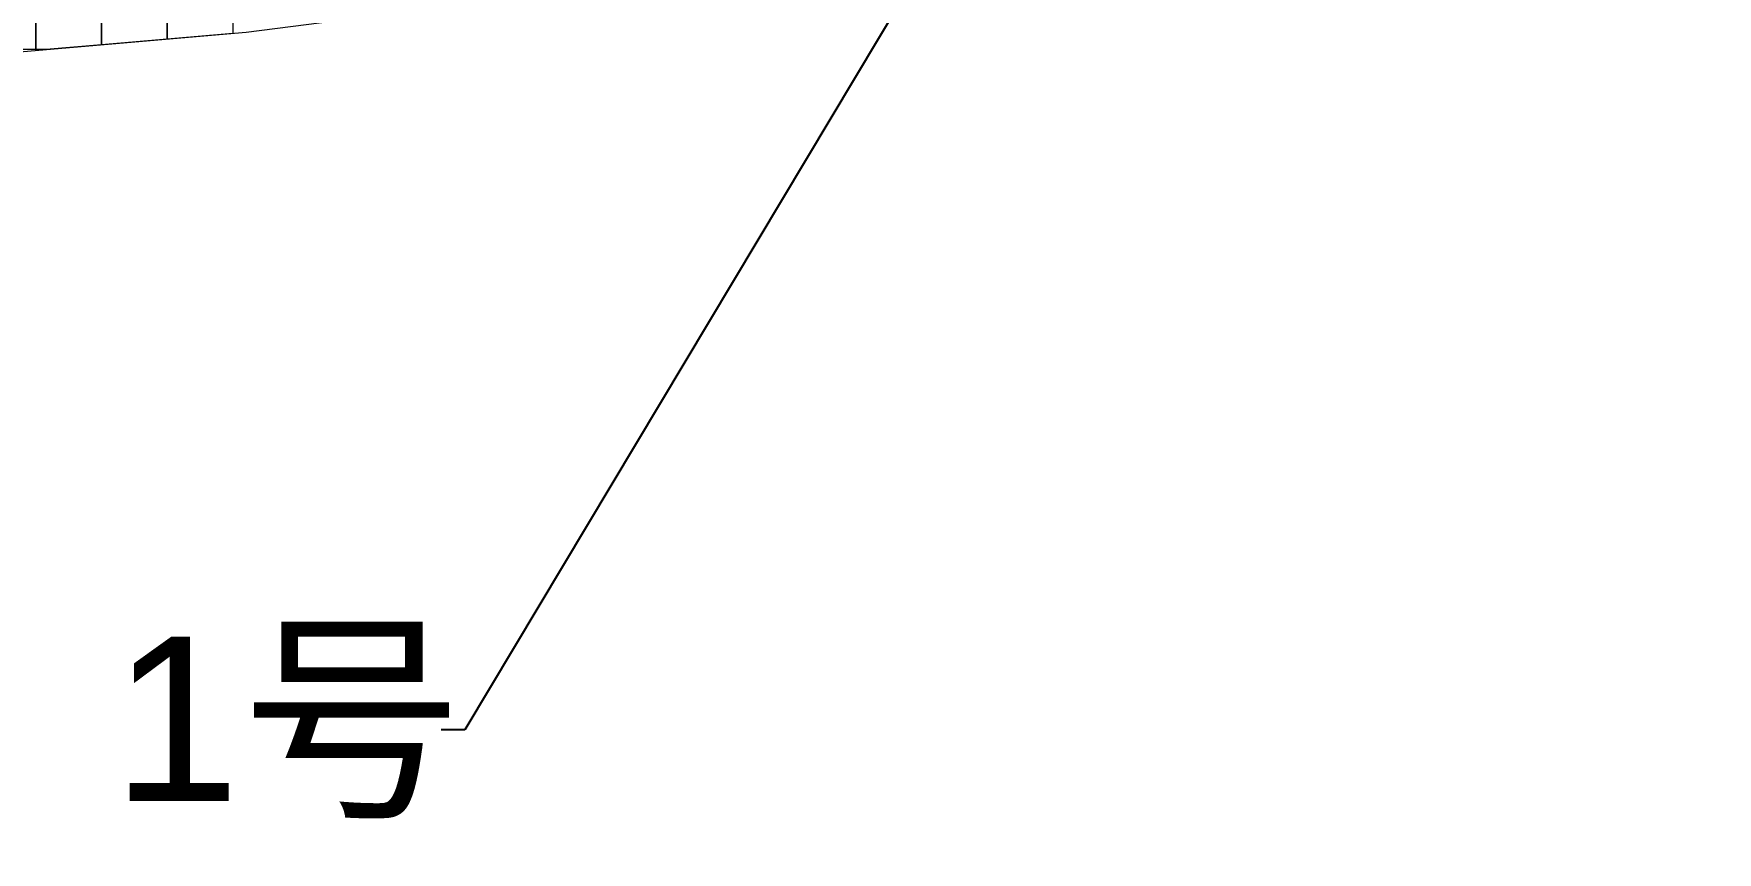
# Model space of a CAD drawing. Header units: inches. Extents: x 469985 to 470094, y 4349619 to 4349666.
# Drawn here: x 470051.65 to 470077.25, y 4349626.31 to 4349638.76 of the extents above; entities that cross this region are included whole.
import ezdxf
from ezdxf import colors
from ezdxf.entities.mleader import LeaderData, LeaderLine
from ezdxf.math import Vec2, Vec3

# ---------------------------------------------------------------- set-up
doc = ezdxf.new("R2010")
doc.units = ezdxf.units.IN
doc.header["$MEASUREMENT"] = 0
doc.layers.add('爆区方格网', color=7, linetype='Continuous', lineweight=0)
doc.styles.get("Standard").update_dxf_attribs({"font": 'arial.ttf'})

msp = doc.modelspace()

# ---------------------------------------------------------------- linework, layer by layer
at = {"color": 7, "linetype": 'Continuous', "lineweight": 0, "elevation": 3935.364}
msp.add_lwpolyline([(470047.117, 4349638.106), (470054.879, 4349638.777), (470061.268, 4349639.601), (470068.933, 4349639.99), (470072.867, 4349640.331), (470073.547, 4349643.49), (470075.928, 4349647.622), (470077.249, 4349652.237), (470076.521, 4349660.129), (470076.183, 4349663.27), (470072.137, 4349662.937), (470066.788, 4349662.272), (470067.495, 4349658.791), (470066.204, 4349656.669), (470063.283, 4349656.008), (470060.964, 4349655.726), (470057.087, 4349654.869), (470055.414, 4349656.646), (470054.192, 4349658.942), (470053.816, 4349660.878), (470048.386, 4349659.836)], dxfattribs=at)
at = {"layer": '爆区方格网', "color": 1, "linetype": 'Continuous', "lineweight": 0, "true_color": 0xff0000, "elevation": 3940.68}
for points in [[(470051.68, 4349638.515), (470050.68, 4349638.515), (470050.68, 4349639.515), (470051.68, 4349639.515), (470051.68, 4349638.515)], [(470052.68, 4349638.587), (470051.84, 4349638.515), (470051.68, 4349638.515), (470051.68, 4349639.515), (470052.68, 4349639.515), (470052.68, 4349638.587)], [(470053.68, 4349638.674), (470052.68, 4349638.587), (470052.68, 4349639.515), (470053.68, 4349639.515), (470053.68, 4349638.674)], [(470054.68, 4349638.76), (470053.68, 4349638.674), (470053.68, 4349639.515), (470054.68, 4349639.515), (470054.68, 4349638.76)]]:
    msp.add_lwpolyline(points, dxfattribs=at)

# ---------------------------------------------------------------- leaders
ml = msp.add_multileader_mtext('Standard')
ml.set_content('1{\\f宋体|b0|i0|c134|p2;号}', color=256)
ml.set_leader_properties()
ml.build(insert=Vec2(0, 0))
ml.multileader.update_dxf_attribs({"dogleg_length": 0.36, "arrow_head_size": 0.18})
ctx = ml.context
ctx.base_point, ctx.char_height, ctx.arrow_head_size, ctx.landing_gap_size, ctx.plane_origin = Vec3(470052.751, 4349628.172, 3940.68), 2.5, 0.18, 0.09, Vec3(470069.18, 4349646.515, 3940.68)
notes = []
notes.append((ctx, [(0, (1, 1, 0), (470058.205, 4349628.172, 3940.68), (-1, 0), 0.36, [(0, [(470069.18, 4349646.515, 3940.68)], 256, [])])]))
ctx.mtext.insert, ctx.mtext.flow_direction = Vec3(470052.841, 4349629.59, 3940.68), 5
for ctx, leaders in notes:
    for number, flags, end, landing, length, lines in leaders:
        leader = LeaderData()
        leader.index, (leader.has_last_leader_line, leader.has_dogleg_vector, leader.attachment_direction) = number, flags
        leader.last_leader_point, leader.dogleg_vector, leader.dogleg_length = Vec3(end), Vec3(landing), length
        for number, points, colour, breaks in lines:
            line = LeaderLine()
            line.index, line.vertices, line.color, line.breaks = number, Vec3.list(points), colors.encode_raw_color(colour), breaks
            leader.lines.append(line)
        ctx.leaders.append(leader)

doc.saveas('drawing.dxf')
